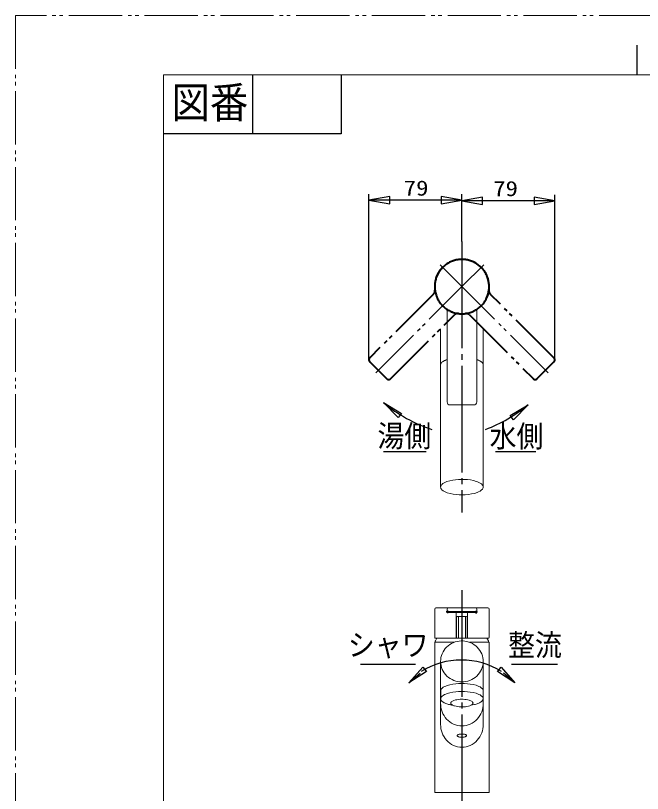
# Model space of a CAD drawing. Units: millimetres at full size, sheet at 1:5. Extents: x -1050 to 0, y -742 to 742.
# Drawn here: x -1050 to -521, y 85 to 742 of the extents above; entities that cross this region are included whole.
import ezdxf
from ezdxf.enums import TextEntityAlignment as Align

# ---------------------------------------------------------------- set-up
doc = ezdxf.new("R2010")
doc.units = ezdxf.units.MM
doc.header["$LTSCALE"] = 5
doc.linetypes.add('DOUBLE_CHAIN2', pattern=[12.8, 9, -1, 0.6, -0.6, 0.6, -1])
doc.linetypes.add('LONG_CHAIN', pattern=[21, 18, -1, 1, -1])
doc.layers.add('0-0_K37531EJV', color=7, linetype='Continuous', lineweight=15)
doc.styles.add('ＭＳ ゴシック', font='')
doc.styles.add('ＭＳ 明朝', font='')
doc.styles.get('ＭＳ ゴシック').set_extended_font_data('MS Gothic')
doc.styles.get('ＭＳ 明朝').set_extended_font_data('MS Mincho')

msp = doc.modelspace()

# ---------------------------------------------------------------- linework, layer by layer
at = {"layer": '0-0_K37531EJV', "color": 2, "lineweight": 30}
for p, q in [((-525, 692.5), (-525, 717.5)), ((-850, 692.5), (-850, 642.5)), ((-775, 692.5), (-775, 642.5)), ((-775, 642.5), (-925, 642.5)), ((-751.514, 451.628), (-751.514, 591.5)), ((-673, 586.5), (-751.514, 586.5)), ((-673, 551.5), (-673, 591.5)), ((-673, 551.5), (-673, 591.038)), ((-594.486, 586.038), (-673, 586.038)), ((-594.486, 451.628), (-594.486, 591.038)), ((-739.172, 415.439), (-733.949, 411.296)), ((-617.14, 413.71), (-622.362, 409.567)), ((-739.222, 374.077), (-703.222, 374.077)), ((-644.571, 374.077), (-610.571, 374.077)), ((-758.686, 194.601), (-712.186, 194.601)), ((-631.241, 194.601), (-592.186, 194.601)), ((-717.738, 178.675), (-708.253, 186.912)), ((-628.262, 178.675), (-637.747, 186.912))]:
    msp.add_line(p, q, dxfattribs=at)
at = {"layer": '0-0_K37531EJV'}
for p, q in [((-925, 0), (-925, 692.5)), ((-525, 692.5), (-925, 692.5)), ((-50, 692.5), (-525, 692.5)), ((-685.5, 492.878), (-685.5, 416)), ((-660.5, 416), (-660.5, 492.878)), ((-691, 447.48), (-691, 477.822)), ((-655, 447.48), (-655, 477.822)), ((-691, 344.11), (-691, 447.48)), ((-655, 447.48), (-655, 344.69)), ((-683, 413.5), (-663, 413.5)), ((-696, 216.9), (-696, 240.998)), ((-695, 241.998), (-684.5, 241.998)), ((-685.5, 240.998), (-685.5, 239.998)), ((-685.5, 239.998), (-685.5, 239.248)), ((-684.5, 241.998), (-661.5, 241.998)), ((-661.5, 238.998), (-684.5, 238.998)), ((-684.5, 238.248), (-677.77, 238.248)), ((-677.77, 238.248), (-668.23, 238.248)), ((-677.77, 238.248), (-677.77, 216.4)), ((-668.23, 238.248), (-661.5, 238.248)), ((-668.23, 216.4), (-668.23, 238.248)), ((-661.5, 241.998), (-651, 241.998)), ((-660.5, 239.998), (-660.5, 240.998)), ((-660.5, 239.248), (-660.5, 239.998)), ((-650, 240.998), (-650, 216.9)), ((-677.5, 234.25), (-677.5, 216.9)), ((-677, 234.75), (-676, 234.75)), ((-676, 234.75), (-676, 216.4)), ((-676, 234.75), (-670, 234.75)), ((-670, 234.75), (-669, 234.75)), ((-668.5, 234.25), (-668.5, 216.9)), ((-696, 86), (-696, 213)), ((-696, 213), (-679.351, 213)), ((-678.25, 216.4), (-695.5, 216.4)), ((-695.5, 213), (-695.5, 213.848)), ((-694.123, 216.4), (-695.435, 214.095)), ((-677.77, 216.4), (-678.25, 216.4)), ((-668.23, 216.4), (-677.77, 216.4)), ((-677, 216.4), (-676, 216.4)), ((-676, 216.4), (-670, 216.4)), ((-667.75, 216.4), (-668.23, 216.4)), ((-650.5, 216.4), (-667.75, 216.4)), ((-666.649, 213), (-650, 213)), ((-650.565, 214.095), (-651.877, 216.4)), ((-650.5, 213), (-650.5, 213.848)), ((-650, 213), (-650, 86)), ((-691, 196.78), (-691, 161.399)), ((-655, 196.78), (-655, 161.399)), ((-690.9, 172.034), (-690.9, 165.268)), ((-655.1, 172.034), (-655.1, 165.268)), ((-691, 161.399), (-691, 143.5)), ((-655, 143.5), (-655, 161.399)), ((-650, 86), (-696, 86))]:
    msp.add_line(p, q, dxfattribs=at)
at = {"layer": '0-0_K37531EJV', "color": 2, "linetype": 'LONG_CHAIN', "lineweight": 30}
for p, q in [((-673, 551.5), (-673, 322.58)), ((-673, 256.998), (-673, -225.862))]:
    msp.add_line(p, q, dxfattribs=at)
at = {"layer": '0-0_K37531EJV', "color": 2, "linetype": 'DOUBLE_CHAIN2', "lineweight": 30}
for p in [(-654.615, 531.885), (-745.832, 440.668)]:
    msp.add_line(p, (-673, 513.5), dxfattribs=at)
at = {"layer": '0-0_K37531EJV', "color": 5, "linetype": 'DOUBLE_CHAIN2', "lineweight": 40}
for p, q in [((-696.951, 507.227), (-750.782, 453.396)), ((-595.218, 453.396), (-649.049, 507.227)), ((-595.218, 453.396), (-649.049, 507.227)), ((-733.104, 435.718), (-679.273, 489.549)), ((-666.727, 489.549), (-612.896, 435.718)), ((-750.782, 449.86), (-736.64, 435.718)), ((-609.36, 435.718), (-595.218, 449.86)), ((-685.5, 238.248), (-685.5, 239.248)), ((-684.5, 238.998), (-685.5, 238.998)), ((-684.5, 238.248), (-685.5, 238.248)), ((-661.5, 238.998), (-660.5, 238.998)), ((-661.5, 238.248), (-660.5, 238.248)), ((-660.5, 238.248), (-660.5, 238.998))]:
    msp.add_line(p, q, dxfattribs=at)
at = {"layer": '0-0_K37531EJV', "color": 4}
for p, q in [((-684.5, 237.999), (-677.77, 237.999)), ((-677.77, 237.999), (-668.23, 237.999))]:
    msp.add_line(p, q, dxfattribs=at)
at = {"layer": '0-0_K37531EJV', "color": 4, "linetype": 'DOUBLE_CHAIN2'}
for p, q in [((-668.23, 237.999), (-661.5, 237.999)), ((-660.5, 238.998), (-660.5, 239.248))]:
    msp.add_line(p, q, dxfattribs=at)
msp.add_lwpolyline([(-1050, -742.5), (0, -742.5), (0, 742.5), (-1050, 742.5)], close=True, dxfattribs=at)
at = {"layer": '0-0_K37531EJV', "color": 2, "lineweight": 30}
for points in [[(-734.014, 589.586), (-751.514, 586.5), (-734.014, 583.414)], [(-734.014, 589.586), (-751.514, 586.5), (-734.014, 583.414)], [(-690.5, 583.414), (-673, 586.5), (-690.5, 589.586)], [(-690.5, 583.414), (-673, 586.5), (-690.5, 589.586)], [(-655.5, 589.124), (-673, 586.038), (-655.5, 582.952)], [(-655.5, 589.124), (-673, 586.038), (-655.5, 582.952)], [(-611.986, 582.952), (-594.486, 586.038), (-611.986, 589.124)], [(-611.986, 582.952), (-594.486, 586.038), (-611.986, 589.124)], [(-724.03, 406.368), (-726.893, 402.758), (-739.172, 415.439)], [(-629.418, 401.029), (-632.282, 404.639), (-617.14, 413.71)], [(-706.035, 191.89), (-703.014, 188.411), (-717.738, 178.675)], [(-642.986, 188.411), (-639.965, 191.89), (-628.262, 178.675)]]:
    msp.add_lwpolyline(points, close=True, dxfattribs=at)
at = {"layer": '0-0_K37531EJV', "color": 2, "linetype": 'DOUBLE_CHAIN2', "lineweight": 30}
msp.add_lwpolyline([(-600.168, 440.668), (-673, 513.5), (-691.385, 531.885)], dxfattribs=at)
at = {"layer": '0-0_K37531EJV'}
for points in [[(-685.5, 451.812), (-685.939, 451.666), (-686.373, 451.51), (-686.804, 451.344), (-687.231, 451.167), (-687.653, 450.977), (-688.068, 450.774), (-688.475, 450.555), (-688.873, 450.32), (-689.258, 450.065), (-689.627, 449.787), (-689.975, 449.483), (-690.14, 449.32), (-690.296, 449.15), (-690.442, 448.97), (-690.577, 448.782), (-690.696, 448.584), (-690.797, 448.376), (-690.88, 448.16), (-690.945, 447.938), (-690.986, 447.711), (-691, 447.48)], [(-655, 447.48), (-655.014, 447.711), (-655.055, 447.938), (-655.12, 448.16), (-655.203, 448.376), (-655.304, 448.584), (-655.423, 448.782), (-655.558, 448.97), (-655.704, 449.15), (-655.86, 449.32), (-656.025, 449.483), (-656.373, 449.787), (-656.742, 450.065), (-657.127, 450.32), (-657.525, 450.555), (-657.932, 450.774), (-658.347, 450.977), (-658.769, 451.167), (-659.196, 451.344), (-659.627, 451.51), (-660.061, 451.666), (-660.5, 451.812)], [(-655.075, 344.69), (-655.29, 345.278), (-655.619, 345.81), (-656.487, 346.711), (-657.508, 347.435), (-658.608, 348.033), (-659.756, 348.533), (-660.935, 348.956), (-663.348, 349.622), (-665.807, 350.096), (-668.291, 350.413), (-670.789, 350.591), (-673.293, 350.639), (-675.796, 350.561), (-678.292, 350.352), (-680.771, 350), (-683.222, 349.485), (-685.62, 348.767), (-686.785, 348.309), (-687.914, 347.767), (-688.983, 347.115), (-689.944, 346.314), (-690.356, 345.842), (-690.692, 345.314), (-690.915, 344.729), (-691, 344.11), (-690.91, 343.473), (-690.676, 342.873), (-690.323, 342.334), (-689.893, 341.854), (-688.892, 341.043), (-687.785, 340.385), (-686.617, 339.839), (-685.413, 339.381), (-682.938, 338.665), (-680.411, 338.159), (-677.855, 337.822), (-675.285, 337.633), (-672.708, 337.581), (-670.132, 337.663)], [(-670.132, 337.663), (-667.564, 337.885), (-665.014, 338.258), (-662.496, 338.807), (-660.038, 339.579), (-658.848, 340.074), (-657.704, 340.667), (-656.637, 341.388), (-655.715, 342.286), (-655.353, 342.82), (-655.106, 343.414), (-655, 344.051), (-655.075, 344.69)], [(-670, 234.75), (-670, 216.4), (-669, 216.4)], [(-656.275, 203.188), (-656.996, 204.713), (-657.863, 206.16), (-658.867, 207.515), (-659.997, 208.767), (-661.242, 209.905), (-662.589, 210.921), (-664.025, 211.806), (-665.536, 212.554), (-667.11, 213.161), (-668.733, 213.621), (-670.391, 213.932), (-672.07, 214.092), (-673.757, 214.099), (-675.437, 213.955), (-677.098, 213.66), (-678.725, 213.215), (-680.304, 212.623), (-681.823, 211.889), (-683.267, 211.018), (-684.624, 210.016), (-685.88, 208.89), (-687.022, 207.649), (-688.04, 206.304), (-688.922, 204.866), (-689.658, 203.348), (-690.24, 201.765), (-690.66, 200.132), (-690.914, 198.465), (-691, 196.78)], [(-691, 196.78), (-690.91, 195.049), (-690.641, 193.336), (-690.197, 191.66), (-689.583, 190.039), (-688.807, 188.488), (-687.878, 187.024), (-686.808, 185.66), (-685.607, 184.408), (-684.291, 183.28), (-682.871, 182.285), (-681.362, 181.43), (-679.779, 180.722), (-678.137, 180.167), (-676.449, 179.767), (-674.732, 179.527), (-673, 179.446), (-671.268, 179.527), (-669.551, 179.767), (-667.863, 180.167), (-666.221, 180.722), (-664.638, 181.43), (-663.129, 182.285), (-661.709, 183.28), (-660.393, 184.408), (-659.192, 185.66), (-658.122, 187.024), (-657.193, 188.488), (-656.417, 190.039), (-655.803, 191.66), (-655.359, 193.336), (-655.09, 195.049), (-655, 196.78), (-655.005, 197.159), (-655.017, 197.537), (-655.04, 197.914), (-655.069, 198.292), (-655.305, 199.962), (-655.71, 201.599), (-656.275, 203.188)], [(-655.175, 172.579), (-655.4, 173.153), (-655.745, 173.665), (-656.635, 174.516), (-657.666, 175.193), (-658.768, 175.748), (-659.911, 176.211), (-661.081, 176.602), (-663.47, 177.217), (-665.898, 177.654), (-668.347, 177.946), (-670.809, 178.11), (-673.276, 178.156), (-675.742, 178.084), (-678.201, 177.892), (-680.647, 177.57), (-683.068, 177.096), (-685.445, 176.435), (-686.604, 176.013), (-687.731, 175.513), (-688.806, 174.908), (-689.786, 174.161), (-690.213, 173.716), (-690.568, 173.211), (-690.807, 172.642), (-690.9, 172.034)], [(-655.175, 165.813), (-655.4, 166.387), (-655.745, 166.899), (-656.635, 167.75), (-657.666, 168.427), (-658.768, 168.982), (-659.911, 169.445), (-661.081, 169.836), (-663.47, 170.451), (-665.898, 170.888), (-668.347, 171.18), (-670.809, 171.345), (-673.276, 171.39), (-675.742, 171.318), (-678.201, 171.127), (-680.647, 170.804), (-683.068, 170.331), (-685.445, 169.669), (-686.604, 169.248), (-687.731, 168.747), (-688.806, 168.143), (-689.786, 167.395), (-690.213, 166.95), (-690.568, 166.445), (-690.807, 165.877), (-690.9, 165.268)], [(-655.1, 172.034), (-655.106, 172.172), (-655.111, 172.241), (-655.119, 172.309), (-655.13, 172.377), (-655.144, 172.445), (-655.175, 172.579)], [(-690.9, 165.268), (-690.861, 164.876), (-690.753, 164.497), (-690.592, 164.136), (-690.382, 163.802), (-690.134, 163.495), (-689.86, 163.211), (-689.566, 162.948), (-689.256, 162.704), (-688.6, 162.265), (-687.911, 161.881), (-687.2, 161.54), (-686.471, 161.237), (-685.731, 160.964), (-684.981, 160.72), (-684.224, 160.499), (-683.46, 160.3), (-681.92, 159.96), (-680.366, 159.689)], [(-663.639, 161.89), (-663.76, 162.195), (-663.944, 162.467), (-664.42, 162.918), (-664.971, 163.276), (-665.559, 163.568), (-666.169, 163.812), (-666.793, 164.018), (-668.066, 164.34), (-669.359, 164.568), (-670.664, 164.718), (-671.975, 164.8), (-673.289, 164.817), (-674.602, 164.772), (-675.91, 164.661), (-677.211, 164.478), (-678.497, 164.212), (-679.757, 163.839), (-680.369, 163.6), (-680.96, 163.314), (-681.516, 162.965), (-682.004, 162.527), (-682.201, 162.264), (-682.338, 161.966), (-682.399, 161.643), (-682.361, 161.318), (-682.24, 161.012), (-682.056, 160.74), (-681.58, 160.289), (-681.029, 159.932), (-680.441, 159.639), (-679.831, 159.395), (-679.207, 159.189), (-677.934, 158.867), (-676.641, 158.639), (-675.336, 158.489), (-674.025, 158.408), (-672.711, 158.39), (-671.398, 158.436), (-670.09, 158.547)], [(-665.473, 159.714), (-663.94, 159.989), (-662.42, 160.33), (-661.667, 160.529), (-660.92, 160.751), (-660.181, 160.995), (-659.451, 161.267), (-658.734, 161.571), (-658.032, 161.909), (-657.356, 162.294), (-656.71, 162.729), (-656.405, 162.971), (-656.118, 163.234), (-655.849, 163.516), (-655.604, 163.819), (-655.4, 164.15), (-655.244, 164.507), (-655.138, 164.881), (-655.1, 165.268)], [(-655.1, 165.268), (-655.106, 165.406), (-655.111, 165.475), (-655.119, 165.543), (-655.13, 165.611), (-655.144, 165.679), (-655.175, 165.813)], [(-655, 161.399), (-655.082, 159.577), (-655.326, 157.77), (-655.732, 155.992), (-656.297, 154.259), (-657.019, 152.584), (-657.893, 150.984), (-658.914, 149.473), (-660.076, 148.066), (-661.368, 146.78), (-662.782, 145.629), (-664.306, 144.626), (-665.924, 143.786), (-667.621, 143.119), (-669.379, 142.635), (-671.179, 142.342), (-673, 142.244), (-674.821, 142.342), (-676.621, 142.635), (-678.379, 143.119), (-680.076, 143.786), (-681.694, 144.626), (-683.218, 145.629), (-684.632, 146.78), (-685.924, 148.066), (-687.086, 149.473), (-688.107, 150.984), (-688.981, 152.584), (-689.703, 154.259), (-690.268, 155.992), (-690.674, 157.77), (-690.918, 159.577), (-691, 161.399)], [(-670.09, 158.547), (-668.789, 158.729), (-667.503, 158.996), (-666.243, 159.368), (-665.631, 159.607), (-665.04, 159.893), (-664.484, 160.242), (-663.996, 160.68), (-663.799, 160.943), (-663.662, 161.241), (-663.6, 161.564), (-663.639, 161.89)], [(-655, 143.5), (-655.082, 141.679), (-655.326, 139.871), (-655.732, 138.094), (-656.297, 136.36), (-657.019, 134.685), (-657.893, 133.085), (-658.914, 131.574), (-660.076, 130.168), (-661.368, 128.881), (-662.782, 127.73), (-664.306, 126.728), (-665.924, 125.887), (-667.621, 125.22), (-669.379, 124.736), (-671.179, 124.443), (-673, 124.345), (-674.821, 124.443), (-676.621, 124.736), (-678.379, 125.22), (-680.076, 125.887), (-681.694, 126.728), (-683.218, 127.73), (-684.632, 128.881), (-685.924, 130.168), (-687.086, 131.574), (-688.107, 133.085), (-688.981, 134.685), (-689.703, 136.36), (-690.268, 138.094), (-690.674, 139.871), (-690.918, 141.679), (-691, 143.5)], [(-669.017, 134.225), (-669.068, 134.355), (-669.147, 134.471), (-669.349, 134.663), (-669.583, 134.815), (-669.834, 134.94), (-670.093, 135.043), (-670.359, 135.131), (-670.9, 135.268), (-671.451, 135.365), (-672.006, 135.429), (-672.564, 135.463), (-673.123, 135.471), (-673.682, 135.452), (-674.238, 135.404), (-674.792, 135.327), (-675.339, 135.213), (-675.875, 135.055), (-676.136, 134.953), (-676.387, 134.831), (-676.624, 134.683), (-676.832, 134.497), (-676.915, 134.384), (-676.974, 134.258), (-677, 134.12), (-676.983, 133.982), (-676.932, 133.852), (-676.853, 133.736), (-676.651, 133.544), (-676.417, 133.392), (-676.166, 133.267), (-675.907, 133.164), (-675.641, 133.076), (-675.1, 132.939), (-674.549, 132.842), (-673.994, 132.778), (-673.436, 132.744), (-672.877, 132.736), (-672.318, 132.755), (-671.762, 132.803)], [(-671.762, 132.803), (-671.208, 132.88), (-670.661, 132.994), (-670.125, 133.152), (-669.864, 133.254), (-669.613, 133.376), (-669.376, 133.524), (-669.168, 133.71), (-669.085, 133.823), (-669.026, 133.949), (-669, 134.087), (-669.017, 134.225)]]:
    msp.add_lwpolyline(points, dxfattribs=at)
at = {"layer": '0-0_K37531EJV', "color": 5, "linetype": 'DOUBLE_CHAIN2', "lineweight": 40}
for centre, radius, start, end in [((-673, 513.5), 23, 337.66989, 262.33011), ((-673, 513.5), 23, 247.66989, 172.33011), ((-699.779, 510.055), 4, 315, 7.33011), ((-646.221, 510.055), 4, 172.66989, 225), ((-676.445, 486.721), 4, 82.66989, 135), ((-669.555, 486.721), 4, 45, 97.33011), ((-749.014, 451.628), 2.5, 135, 180), ((-749.014, 451.628), 2.5, 180, 195), ((-749.014, 451.628), 2.5, 195, 225), ((-596.986, 451.628), 2.5, 0, 45), ((-596.986, 451.628), 2.5, 315, 345), ((-596.986, 451.628), 2.5, 345, 0), ((-734.872, 437.486), 2.5, 225, 315), ((-611.128, 437.486), 2.5, 225, 315)]:
    msp.add_arc(centre, radius, start, end, dxfattribs=at)
at = {"layer": '0-0_K37531EJV'}
for centre, radius, start, end in [((-673, 513.5), 23, 307.49525, 233.96812), ((-688, 492.878), 2.5, 0, 53.96812), ((-658, 492.878), 2.5, 126.03188, 180), ((-673, 513.5), 23, 306.03188, 307.49525), ((-673, 513.5), 23, 306.03188, 307.49525), ((-683, 416), 2.5, 180, 270), ((-663, 416), 2.5, 270, 0), ((-695, 240.998), 1, 90, 180), ((-684.5, 240.998), 1, 90, 180), ((-684.5, 239.998), 1, 180, 270), ((-684.5, 239.248), 1, 180, 270), ((-661.5, 240.998), 1, 0, 90), ((-661.5, 239.998), 1, 270, 0), ((-661.5, 239.248), 1, 270, 0), ((-651, 240.998), 1, 0, 90), ((-677, 234.25), 0.5, 90, 180), ((-669, 234.25), 0.5, 0, 90), ((-695.5, 216.9), 0.5, 180, 270), ((-677, 216.9), 0.5, 180, 270), ((-669, 216.9), 0.5, 270, 0), ((-650.5, 216.9), 0.5, 270, 0), ((-695, 213.848), 0.5, 150.3596, 180), ((-651, 213.848), 0.5, 0, 29.6404)]:
    msp.add_arc(centre, radius, start, end, dxfattribs=at)
at = {"layer": '0-0_K37531EJV', "color": 2, "lineweight": 30}
for centre, radius, start, end in [((-661.312, 508.229), 121.129, 230, 252.21826), ((-695, 506.5), 121.129, 290.28923, 310), ((-673.449, 133.963), 64.014, 58.06007, 121.93993)]:
    msp.add_arc(centre, radius, start, end, dxfattribs=at)
at = {"layer": '0-0_K37531EJV', "color": 4, "linetype": 'DOUBLE_CHAIN2'}
for centre, start, end in [((-684.5, 238.999), 180, 270), ((-661.5, 238.999), 270, 0)]:
    msp.add_arc(centre, 1, start, end, dxfattribs=at)

# ---------------------------------------------------------------- texts
at = {"layer": '0-0_K37531EJV', "color": 2, "style": 'ＭＳ 明朝', "width": 0.9}
msp.add_text('図番', height=26.39, dxfattribs=at).set_placement((-918.271, 647.952), align=Align.BOTTOM_LEFT)
at = {"layer": '0-0_K37531EJV'}
for s, height, style, width, p in [('79', 12.83, 'ＭＳ ゴシック', 1.2, (-722.149, 586.5)), ('79', 12.83, 'ＭＳ ゴシック', 1.2, (-646.596, 586.038)), ('湯側', 18.48, 'ＭＳ 明朝', 0.9, (-744.261, 372.532)), ('水側', 18.48, 'ＭＳ 明朝', 0.9, (-649.582, 372.288)), ('シャワ', 18.48, 'ＭＳ 明朝', 0.9, (-769.314, 195.917)), ('整流', 18.48, 'ＭＳ 明朝', 0.9, (-633.964, 195.917))]:
    msp.add_text(s, height=height, dxfattribs=dict(at, style=style, width=width)).set_placement(p, align=Align.BOTTOM_LEFT)

doc.saveas('drawing.dxf')
